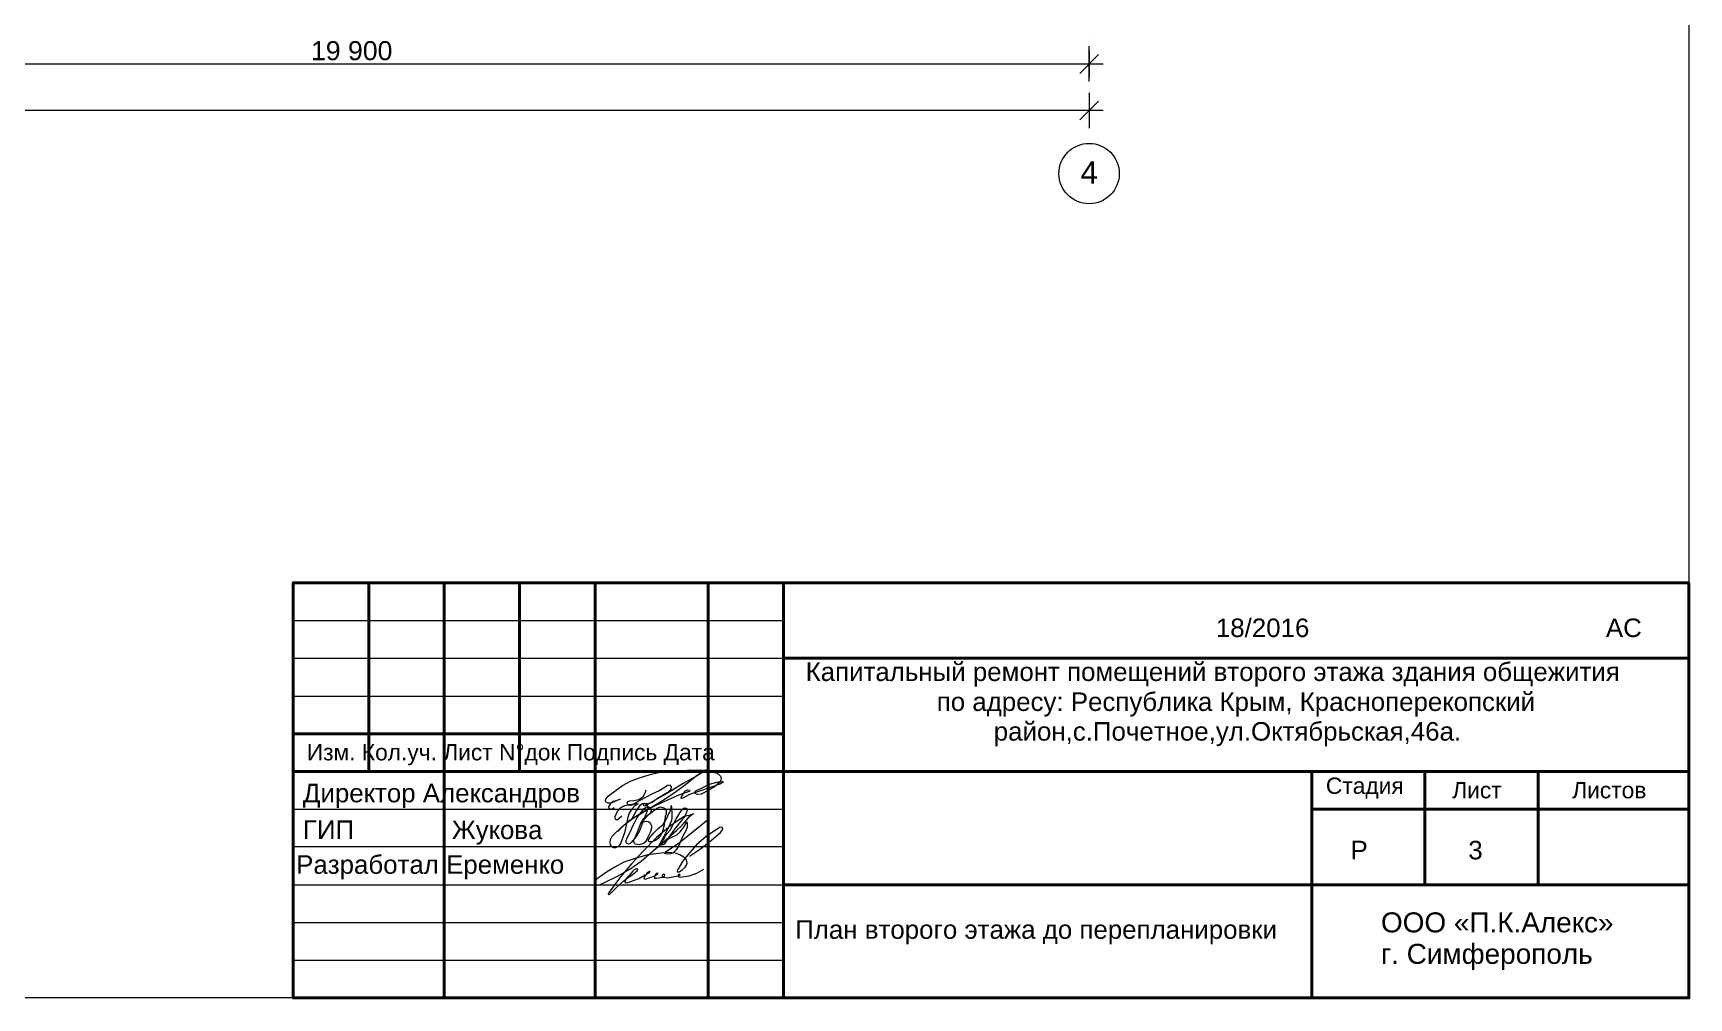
# Model space of a CAD drawing. Header units: millimetres. Extents: x 1372 to 666090, y 1285 to 31551.
# Drawn here: x 121729 to 143678, y 2622 to 15406 of the extents above; entities that cross this region are included whole.
import ezdxf

# ---------------------------------------------------------------- set-up
doc = ezdxf.new("R2010")
doc.units = ezdxf.units.MM
for name, color, linetype in [('PDF _2D-чертеж - Общий', 7, 'Continuous'), ('PDF _ar_note', 7, 'Continuous'), ('PDF _Аннотация - Общий', 7, 'Continuous'), ('PDF _Размер - Общий', 7, 'Continuous'), ('PDF _Слой ArchiCAD', 7, 'Continuous'), ('PDF _Текст', 7, 'Continuous')]:
    doc.layers.add(name, color=color, linetype=linetype)
doc.styles.add('PDF Arial', font='arial.ttf')

msp = doc.modelspace()

# ---------------------------------------------------------------- linework, layer by layer
at = {"layer": 'PDF _2D-чертеж - Общий', "lineweight": 20}
msp.add_lwpolyline([(104187.4, 31021.7), (143677.8, 31021.7), (143677.8, 2621.7), (104187.4, 2621.7)], dxfattribs=at)
at = {"layer": 'PDF _2D-чертеж - Общий', "lineweight": 40}
msp.add_lwpolyline([(143677.8, 8121.7), (125177.9, 8121.7), (125177.9, 2621.7), (143677.8, 2621.7)], close=True, dxfattribs=at)
msp.add_lwpolyline([(143677.8, 8121.7), (125177.9, 8121.7), (125177.9, 2621.7), (143677.8, 2621.7)], close=True, dxfattribs=at)
for points in [[(143677.8, 8121.7), (125177.9, 8121.7)], [(125177.9, 8121.7), (125177.9, 2621.7)], [(143677.8, 8121.7), (125177.9, 8121.7)], [(125177.9, 8121.7), (125177.9, 2621.7)], [(126177.9, 8121.7), (126177.9, 5621.7)], [(127177.9, 8121.7), (127177.9, 2621.7)], [(128177.9, 8121.7), (128177.9, 5621.7)], [(129177.9, 8121.7), (129177.9, 2621.7)], [(130677.8, 8121.7), (130677.8, 2621.7)], [(131677.8, 2621.7), (131677.8, 8121.7)], [(143677.8, 2621.7), (143677.8, 8121.7)], [(143677.8, 2621.7), (143677.8, 8121.7)], [(143677.8, 7121.7), (131677.8, 7121.7)], [(125177.9, 6121.7), (131677.8, 6121.7)], [(143677.8, 5621.7), (125177.9, 5621.7)], [(138677.8, 5621.7), (138677.8, 2621.7)], [(140177.8, 5621.7), (140177.8, 4121.7)], [(141677.8, 5621.7), (141677.8, 4121.7)], [(143677.8, 5121.7), (138677.8, 5121.7)], [(143677.8, 4121.7), (131677.8, 4121.7)], [(125177.9, 2621.7), (143677.8, 2621.7)], [(125177.9, 2621.7), (143677.8, 2621.7)]]:
    msp.add_lwpolyline(points, dxfattribs=at)
at = {"layer": 'PDF _ar_note', "lineweight": 20}
for points in [[(129430.6, 5141.9), (129405.1, 5121.9), (129383.8, 5115.8), (129366.1, 5129), (129362.4, 5154.8), (129386.4, 5197.2), (129419.6, 5226.6), (129471.2, 5241.4), (129511.7, 5254.3), (129428.8, 5217.4), (129389.9, 5202.4), (129349.5, 5200.8), (129321.9, 5217.4), (129317.2, 5236.3), (129321.9, 5256.1), (129350.1, 5293.9), (129389.2, 5323.4), (129539.4, 5434.9), (129655.6, 5496.6), (129779, 5543.7), (129906.7, 5583.1), (130037, 5611.9), (130217.1, 5630.2), (130398.2, 5637.7), (130528.4, 5642.9), (130658.1, 5637.7), (130740.6, 5621.1), (130814.8, 5584.2), (130839.4, 5560.8), (130851.6, 5530.8), (130844.9, 5500.2), (130825.8, 5473.6), (130759, 5419.9), (130683.9, 5375.9), (130584.4, 5322.5), (130540.9, 5315), (130521.2, 5319.4), (130505.1, 5331.7), (130499.8, 5352.4), (130515.9, 5369.1), (130578.8, 5398.1), (130693.1, 5455.2), (130811.1, 5486.5), (130866.1, 5489.7), (130877.7, 5484.7), (130871.9, 5473.6), (130831.4, 5455.2), (130704.2, 5407.3), (130562.3, 5363), (130431.4, 5315.1), (130340.1, 5269.6), (130319.5, 5265.5), (130322.6, 5285.6), (130344.8, 5322.5), (130369, 5359.5), (130402.8, 5380.6), (130429.5, 5374.1), (130434.7, 5364.5), (130426.2, 5356.4), (130387.1, 5342.8), (130282.1, 5307.7), (130184.5, 5261.7), (129991, 5175), (129817.7, 5088.4), (129626.3, 4963.4), (129513.5, 4867.1), (129480.9, 4828.1), (129530.2, 4874.6), (129604.9, 4949.4), (129686.7, 5006), (129773.2, 5055.7), (130092.3, 5252.2), (130257.7, 5362.5), (130417, 5481.3), (130519.7, 5563.7), (130629.5, 5634.9), (130653.1, 5644.9), (130640, 5632.9), (130521.9, 5560.7), (130346.6, 5463.4), (130139.3, 5334.1), (129903.8, 5202.3), (129846.4, 5165.4), (129827.7, 5162), (129820.6, 5178), (129827, 5195.9), (129855.2, 5195.9), (129895.6, 5197.1), (129933.2, 5214.1), (130006.2, 5266.3), (130163.6, 5359.7), (130188.2, 5386.7), (130193.1, 5418.6), (130172.6, 5440.4), (130139.7, 5436.7), (130108.6, 5414.8), (130027.4, 5365.2), (129940.9, 5323.9), (129773.3, 5235.6), (129677.3, 5181.8), (129645.7, 5169.5), (129617.1, 5175.4), (129605.6, 5202.3), (129613.7, 5221.7), (129634.1, 5230.7), (129691.3, 5235.6), (129758.7, 5251.5), (129814.2, 5290.6), (129847.6, 5348.7), (129856.5, 5378.9)], [(130428.6, 4500.9), (130564.3, 4589.6), (130697, 4688.2), (130840.3, 4812), (130866.8, 4846.5), (130869.4, 4865.2), (130861.5, 4881), (130837.5, 4882.9), (130811.8, 4865.8), (130653.9, 4762.4), (130524.4, 4647.5), (130408.7, 4517.2), (130335.1, 4427), (130273.7, 4320.8), (130267.9, 4305.7), (130271.1, 4292.6), (130294.2, 4291.3), (130327.5, 4313.1), (130374.1, 4355), (130391, 4379.5), (130399.1, 4407.8), (130390.2, 4450), (130354.3, 4485.9), (130301.1, 4518.2), (130243, 4539.6), (130148.4, 4547.9), (130052.4, 4539.6), (129876.7, 4516.5), (129710.9, 4470.4), (129558.8, 4418.2), (129440.5, 4355.2), (129329.9, 4287.6), (129237.8, 4223.1), (129196, 4195.4), (129170.2, 4157.1), (129169.7, 4138.1), (129177.9, 4121.7), (129204.1, 4113.5), (129234.7, 4121.7), (129311.5, 4154), (129475.9, 4233.9), (129636.9, 4327), (129789.2, 4433.6), (130117.9, 4717.7), (130263.4, 4842.2), (130332.1, 4908.2), (130394.3, 4980.4), (130430.1, 5026.6), (130474.9, 5061), (130485.6, 5063.7), (130479.6, 5058.2), (130423.5, 5040.3), (130393.1, 5035.4), (130349.2, 5018.5), (130308.6, 4993.6), (130176.3, 4903), (129992.3, 4744.7), (129813.4, 4565.8), (129660.4, 4398.9), (129515.1, 4225.1), (129363.1, 4023.9), (129350.6, 4003.9), (129355.4, 3991.6), (129378.4, 4000.9), (129476.7, 4099.2), (129595, 4203.6), (129668.8, 4250), (129736.3, 4303.5), (129745.5, 4326.5), (129735.2, 4332.9), (129720.9, 4331.1), (129695.1, 4317.5), (129674.4, 4296.3), (129636.5, 4246.6), (129601.1, 4211.3), (129573.3, 4169.9), (129572.5, 4153.6), (129585.8, 4145.2), (129615, 4149.9), (129756.3, 4203.6), (129842.3, 4251.2), (129893, 4278.9), (129905.3, 4291.2), (129906.5, 4297.7), (129900.2, 4297.8), (129874.4, 4282.5), (129830, 4227.7), (129824.8, 4201.8), (129842.3, 4192.9), (129869.2, 4201.8), (129949.2, 4231.4), (130003.3, 4254.4), (130014.4, 4268.5), (130006.5, 4275.7), (129988.5, 4268.5), (129964.1, 4233.6), (129966.3, 4209.9), (129990.7, 4209.9), (130051.5, 4216.6), (130077.1, 4220.5), (130097.4, 4233.6), (130101.1, 4253.6), (130087.7, 4259), (130070.7, 4249.2), (130062.6, 4230.7), (130078.9, 4219.6), (130138.1, 4212.9), (130281, 4237.3), (130296.6, 4242.2), (130305.4, 4252.9), (130295.5, 4262.2), (130279.5, 4247), (130283.2, 4227), (130306.2, 4221.1), (130425.7, 4238), (130525.7, 4273.8), (130619.7, 4325.6)], [(129534.3, 5030.7), (129497.4, 4997.5), (129475.6, 4981.1), (129453.2, 4980.9), (129443.3, 4999.3), (129445.8, 5023.3), (129477.2, 5097), (129518.2, 5142.5), (129571.2, 5172.7), (129632, 5185.7), (129694.7, 5190.8), (129731.5, 5194.7), (129749, 5194.9), (129732.1, 5184.4), (129695.7, 5158.8), (129654.4, 5114.1), (129629.1, 5067.1), (129612.6, 5016.1), (129590.4, 4909.3), (129565.9, 4810.1), (129520.5, 4674), (129492.1, 4632.1), (129450.7, 4608.2), (129422.8, 4608.8), (129398.5, 4621.7), (129381.6, 4648.2), (129376.2, 4684.1), (129383.1, 4720.4), (129405.7, 4764), (129438.4, 4801.3), (129515.3, 4869), (129563.6, 4913), (129665.3, 4991.9), (129719.2, 5085.5), (129752.1, 5138.8), (129775.5, 5175.2), (129808.1, 5198.3), (129834.7, 5198.2), (129857.9, 5185), (129872.4, 5162.7), (129877.4, 5136.1), (129860.6, 5073), (129835.7, 5022.3), (129817.9, 4968.1), (129809.9, 4955.7), (129792.1, 4904.1), (129769, 4833), (129719.2, 4755.7), (129661.4, 4684.6), (129642.9, 4667.3), (129620.6, 4659.7), (129602.2, 4666.1), (129590.3, 4681.9), (129590.6, 4711), (129603.7, 4739.7), (129649.9, 4837.5), (129678.9, 4900.5), (129703.2, 4949.5), (129735.2, 5010.8), (129773.2, 5055.7), (129809.5, 5108.2), (129829.7, 5131), (129855.2, 5146.8), (129885.4, 5151.1), (129910.8, 5138), (129920.1, 5100.6), (129913.9, 5076.8), (129899.7, 5057), (129868.6, 5034.8), (129837.4, 4999.2), (129815.8, 4978.5), (129810.9, 4969.4), (129815.2, 4961), (129836.8, 4958.7), (129861.4, 4964.6), (129886.1, 4957.9), (129906.8, 4940.6), (129927.8, 4903.1), (129924.6, 4870.3), (129908.6, 4814.3), (129875.7, 4751.2), (129860.6, 4710.3), (129843.3, 4684.8), (129819.9, 4665.6), (129761, 4649), (129712.3, 4660.1), (129695.7, 4674.8), (129689, 4696.1), (129697.9, 4726.8), (129716, 4755.4), (129755.9, 4866), (129783.7, 4935.9), (129825, 4998.1), (129885.2, 5052.5), (129951, 5101), (129995.2, 5133.6), (130044.7, 5151.7), (130091.6, 5141.7), (130109.2, 5126.7), (130120, 5105.6), (130118.8, 5064.3), (130106.1, 5022.7), (130089.2, 4890.6), (130068.3, 4814.7), (130045.2, 4772), (130014.5, 4735.2), (129976.9, 4706.4), (129933, 4687.5), (129895.7, 4687.8), (129886.1, 4699.6), (129887.5, 4715.3), (129908, 4750.8), (129952.5, 4806.1), (130015.5, 4866), (130081.6, 4921.3), (130112.3, 4970.5), (130133.8, 5010.4), (130150.7, 5054.9), (130169.1, 5084.1), (130182.7, 5120.4), (130187.5, 5159.4), (130187.5, 5171.7), (130189.1, 5139.4), (130193.7, 5067.2), (130193.7, 5008.9), (130189.1, 4972), (130157.5, 4890), (130113.8, 4812.3), (130087.7, 4760), (130067.7, 4721.6), (130040.1, 4672.5), (130018.8, 4630.4), (130012.4, 4624.6), (130003.8, 4613.1), (130014.7, 4617.6), (130036.4, 4639.9), (130060.1, 4681.7), (130070.8, 4703.2), (130096.1, 4728.5), (130104.6, 4755.4), (130135.5, 4801.9), (130175.2, 4844.5), (130196.8, 4884.4), (130236.6, 4964.3), (130253.5, 4995), (130281.1, 5031.9), (130305.7, 5079.5), (130322.6, 5105.6), (130340, 5125.9), (130362.5, 5137.9), (130385.6, 5135.2), (130398.2, 5118.4), (130394.8, 5097.9), (130381, 5054.9), (130362.9, 5025.2), (130219.8, 4839.9), (130110.7, 4684.8), (130093.8, 4657.7), (130069.3, 4644.8), (130059.2, 4649.3), (130060.9, 4660.6), (130087.7, 4691.6), (130144.4, 4726.4), (130206, 4753.9), (130259.6, 4784.1), (130307.2, 4823), (130354.4, 4882), (130381.9, 4930.8), (130395.2, 4952.6), (130399.4, 4930.5), (130396.7, 4881.6), (130382.5, 4835.3), (130347.2, 4775.4), (130325.7, 4724.7), (130282.7, 4632.5), (130253.5, 4583.4), (130215.2, 4545), (130178.3, 4530.3), (130138.3, 4526.5), (130112.1, 4529.2), (130102.8, 4536.5), (130125.9, 4564.7), (130279.6, 4669.4), (130387.1, 4749.3), (130667.4, 4980.4)]]:
    msp.add_lwpolyline(points, dxfattribs=at)
at = {"layer": 'PDF _Аннотация - Общий', "lineweight": 20}
for points in [[(135727.2, 15317.4), (135727.2, 15317.4)], [(135727.2, 15176.3), (135727.2, 14823.6)], [(135727.2, 14647.2), (135727.2, 14647.2)], [(135727.2, 14506.1), (135727.2, 14153.3)], [(135727.2, 13976.9), (135727.2, 13976.9)]]:
    msp.add_lwpolyline(points, dxfattribs=at)
msp.add_circle((135727.2, 13544.8), 400, dxfattribs=at)
at = {"layer": 'PDF _Размер - Общий', "lineweight": 20}
for points in [[(135727.2, 14763.4), (135727.2, 15232.2)], [(104187.4, 14997.8), (113297.3, 14997.8), (115977.3, 14997.8), (135727.2, 14997.8), (135914.7, 14997.8)], [(135602.2, 14872.8), (135852.2, 15122.8)], [(135602.2, 14255), (135852.2, 14505)], [(135727.2, 14614.4), (135727.2, 14145.6)], [(135914.7, 14380), (135727.2, 14380), (104187.4, 14380)]]:
    msp.add_lwpolyline(points, dxfattribs=at)
at = {"layer": 'PDF _Слой ArchiCAD', "lineweight": 20}
for points in [[(125177.9, 7621.7), (131677.8, 7621.7)], [(125177.9, 7121.7), (131677.8, 7121.7)], [(125177.9, 6621.7), (131677.8, 6621.7)], [(125177.9, 5121.7), (131677.8, 5121.7)], [(131677.8, 4621.7), (125177.9, 4621.7)], [(125177.9, 4121.7), (131677.8, 4121.7)], [(125177.9, 3621.7), (131677.8, 3621.7)], [(125177.9, 3121.7), (131677.8, 3121.7)]]:
    msp.add_lwpolyline(points, dxfattribs=at)

# ---------------------------------------------------------------- texts
at = {"layer": 'PDF _Текст', "attachment_point": 7, "style": 'PDF Arial'}
for s, insert, char_height in [('19 900', (125412.3, 15043.2), 252.64), ('4', (135613.5, 13412), 294.5), ('18/2016', (137407.4, 7399.4), 245.42), ('АС', (142577.6, 7399.4), 245.42), ('Капитальный ремонт помещений второго этажа здания общежития', (131969.3, 6746.4), 245.424), ('по адресу: Республика Крым, Красноперекопский', (133707.5, 6349.4), 245.424), ('район,с.Почетное,ул.Октябрьская,46а.', (134463, 5956.6), 245.424), ('Изм. Кол.уч. Лист N°док Подпись Дата', (125356, 5703.8), 215.973), ('Стадия', (138865.6, 5262.6), 215.97), ('Директор Александров', (125305.6, 5139.2), 245.424), ('Лист', (140540.6, 5262.9), 215.97), ('Листов', (142130.6, 5262.9), 215.97), ('ГИП', (125305.6, 4727.7), 245.42), ('Жукова', (127279.1, 4651.6), 245.42), ('Р', (139192.7, 4458.3), 245.4), ('3', (140754, 4453.8), 245.4), ('Разработал Еременко', (125215.2, 4191.9), 245.424), ('ООО «П.К.Алекс»', (139595.9, 3485.7), 265.058), ('План второго этажа до перепланировки', (131831.2, 3330.8), 245.424), ('г. Симферополь', (139595.9, 2992.5), 265.058)]:
    msp.add_mtext(s, dxfattribs=dict(at, insert=insert, char_height=char_height))

doc.saveas('drawing.dxf')
